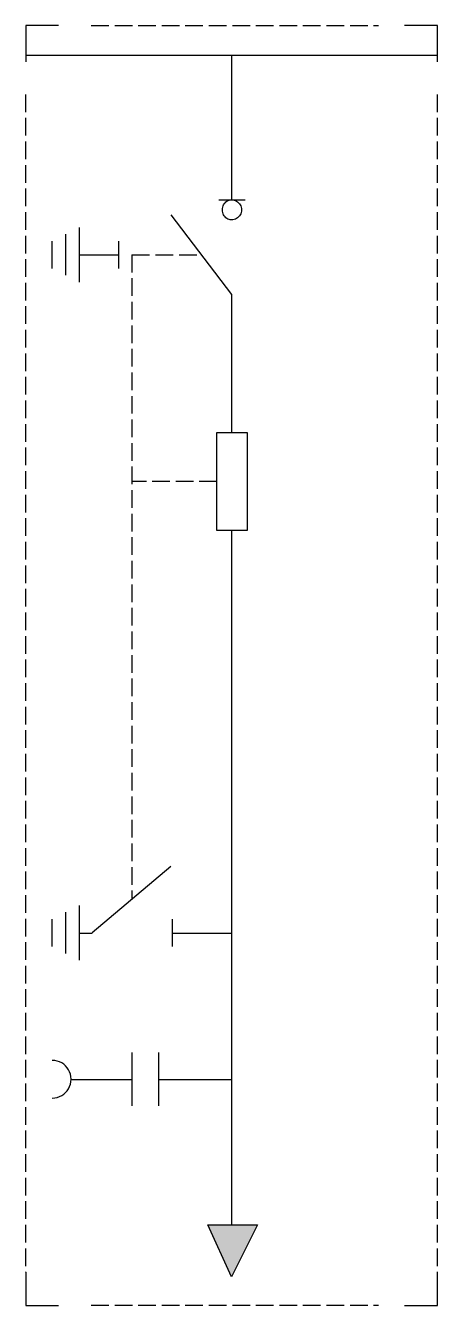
# Model space of a CAD drawing. Header units: millimetres. Extents: x -35 to 35, y -217 to 0.
import ezdxf
from ezdxf.enums import TextEntityAlignment as Align

# ---------------------------------------------------------------- set-up
doc = ezdxf.new("R2010")
doc.units = ezdxf.units.MM
doc.linetypes.add('SVG_3_1', pattern=[4, 3, -1])
doc.layers.get('0').update_dxf_attribs({"linetype": 'CONTINUOUS'})
doc.styles.add('ARIAL', font='arial.ttf')

# ---------------------------------------------------------------- blocks, each defined once
blk = doc.blocks.new('291_E_MV_SLD_IEC60617_cell_qm_fusibles')
at = {"linetype": 'SVG_3_1', "true_color": 0xdcdcdc}
for p, q in [((-23.84, 0), (25, 0)), ((-35, -11.68), (-35, -211.72)), ((35, -11.68), (35, -211.72)), ((-23.84, -217.35), (25, -217.35))]:
    blk.add_line(p, q, dxfattribs=at)
at = {"true_color": 0xff0000}
for p, q in [((-35, -5), (-30.47, -5)), ((30.49, -5), (35, -5))]:
    blk.add_line(p, q, dxfattribs=at)
at = {"true_color": 0x0000ff}
for p, q in [((-30.47, -5), (30.49, -5)), ((0, -5.01), (0, -29.62)), ((-2.14, -29.61), (2.31, -29.61)), ((-10.33, -32.13), (-0.01, -45.69)), ((-25.88, -34.27), (-25.88, -43.56)), ((-30.54, -36.59), (-30.54, -41.23)), ((-28.19, -35.43), (-28.19, -42.4)), ((-19.22, -36.59), (-19.22, -41.23)), ((-25.88, -38.92), (-19.16, -38.92)), ((0, -45.69), (0, -69.12)), ((0, -85.78), (0, -203.68)), ((-10.32, -142.8), (-23.69, -154.1)), ((-25.88, -149.44), (-25.88, -158.75)), ((-30.54, -151.76), (-30.54, -156.42)), ((-28.19, -150.6), (-28.19, -157.58)), ((-10.07, -151.76), (-10.07, -156.41)), ((-25.88, -154.12), (-23.69, -154.12)), ((-10.08, -154.12), (-0.01, -154.12)), ((-16.91, -174.42), (-16.91, -183.47)), ((-12.4, -174.42), (-12.4, -183.47)), ((-27.27, -178.97), (-16.91, -178.97)), ((-12.38, -178.97), (-0.01, -178.97))]:
    blk.add_line(p, q, dxfattribs=at)
at = {"linetype": 'SVG_3_1', "true_color": 0x0000ff}
for p, q in [((-16.91, -38.91), (-16.91, -148.44)), ((-16.91, -38.92), (-5.17, -38.92)), ((-2.46, -77.45), (-16.91, -77.45))]:
    blk.add_line(p, q, dxfattribs=at)
at = {"true_color": 0xdcdcdc}
for points in [[(-29.4, -0.01), (-34.98, -0.01), (-34.98, -6.13)], [(35.02, -6.13), (35.02, -0.01), (29.43, -0.01)], [(-34.98, -211.73), (-34.98, -217.36), (-29.4, -217.36)], [(29.43, -217.36), (35.02, -217.36), (35.02, -211.73)]]:
    blk.add_lwpolyline(points, dxfattribs=at)
at = {"true_color": 0x0000ff}
for points in [[(1.71, -31.29), (1.69, -31.52), (1.65, -31.74), (1.57, -31.95), (1.47, -32.14), (1.35, -32.33), (1.21, -32.49), (1.05, -32.63), (0.87, -32.75), (0.67, -32.85), (0.46, -32.92), (0.24, -32.97), (0.01, -32.98), (-0.2, -32.97), (-0.4, -32.92), (-0.59, -32.85), (-0.77, -32.75), (-0.94, -32.63), (-1.09, -32.49), (-1.22, -32.33), (-1.33, -32.14), (-1.42, -31.95), (-1.49, -31.74), (-1.53, -31.52), (-1.54, -31.29), (-1.53, -31.06), (-1.49, -30.84), (-1.42, -30.63), (-1.33, -30.43), (-1.22, -30.25), (-1.09, -30.09), (-0.94, -29.95), (-0.77, -29.82), (-0.59, -29.73), (-0.4, -29.65), (-0.2, -29.61), (0.01, -29.59), (0.24, -29.61), (0.46, -29.65), (0.67, -29.73), (0.87, -29.82), (1.05, -29.95), (1.21, -30.09), (1.35, -30.25), (1.47, -30.43), (1.57, -30.63), (1.65, -30.84), (1.69, -31.06), (1.71, -31.29)], [(-2.46, -69.12), (2.7, -69.12), (2.7, -85.78), (-2.46, -85.78)], [(-4.03, -203.68), (4.41, -203.68), (0, -212.5)]]:
    blk.add_lwpolyline(points, close=True, dxfattribs=at)
blk.add_lwpolyline([(-30.47, -182.14), (-30.03, -182.11), (-29.61, -182.03), (-29.22, -181.89), (-28.85, -181.71), (-28.51, -181.48), (-28.2, -181.21), (-27.93, -180.9), (-27.7, -180.56), (-27.52, -180.19), (-27.38, -179.8), (-27.29, -179.38), (-27.27, -178.95), (-27.29, -178.51), (-27.38, -178.09), (-27.52, -177.7), (-27.7, -177.33), (-27.93, -176.99), (-28.2, -176.68), (-28.51, -176.41), (-28.85, -176.18), (-29.22, -176), (-29.61, -175.86), (-30.03, -175.77), (-30.47, -175.75)], dxfattribs=at)
blk.add_solid([(-4.03, -203.68), (4.41, -203.68), (0, -212.5)], dxfattribs=at)
at = {"true_color": 0x0000ff, "style": 'ARIAL'}
blk.add_attdef('TAG', text='', height=2.5, dxfattribs=at).set_placement((-37, -2.2), align=Align.RIGHT)
at = {"color": 7, "style": 'ARIAL'}
for tag, p in [('SERIES', (-37, -9)), ('MODEL', (-37, -12)), ('DESIGNATION', (-37, -15)), ('RATED_CURRENT', (-37, -18)), ('FUSE_RATING', (-37, -21)), ('SHORT_CIRCUIT_CURRENT', (-37, -24)), ('SERIAL', (-37, -27)), ('MANUFACTURER', (-37, -30))]:
    blk.add_attdef(tag, text='', height=1.7, dxfattribs=at).set_placement(p, align=Align.RIGHT)

msp = doc.modelspace()

# ---------------------------------------------------------------- block references
msp.add_blockref('291_E_MV_SLD_IEC60617_cell_qm_fusibles', (0, 0))

doc.saveas('drawing.dxf')
